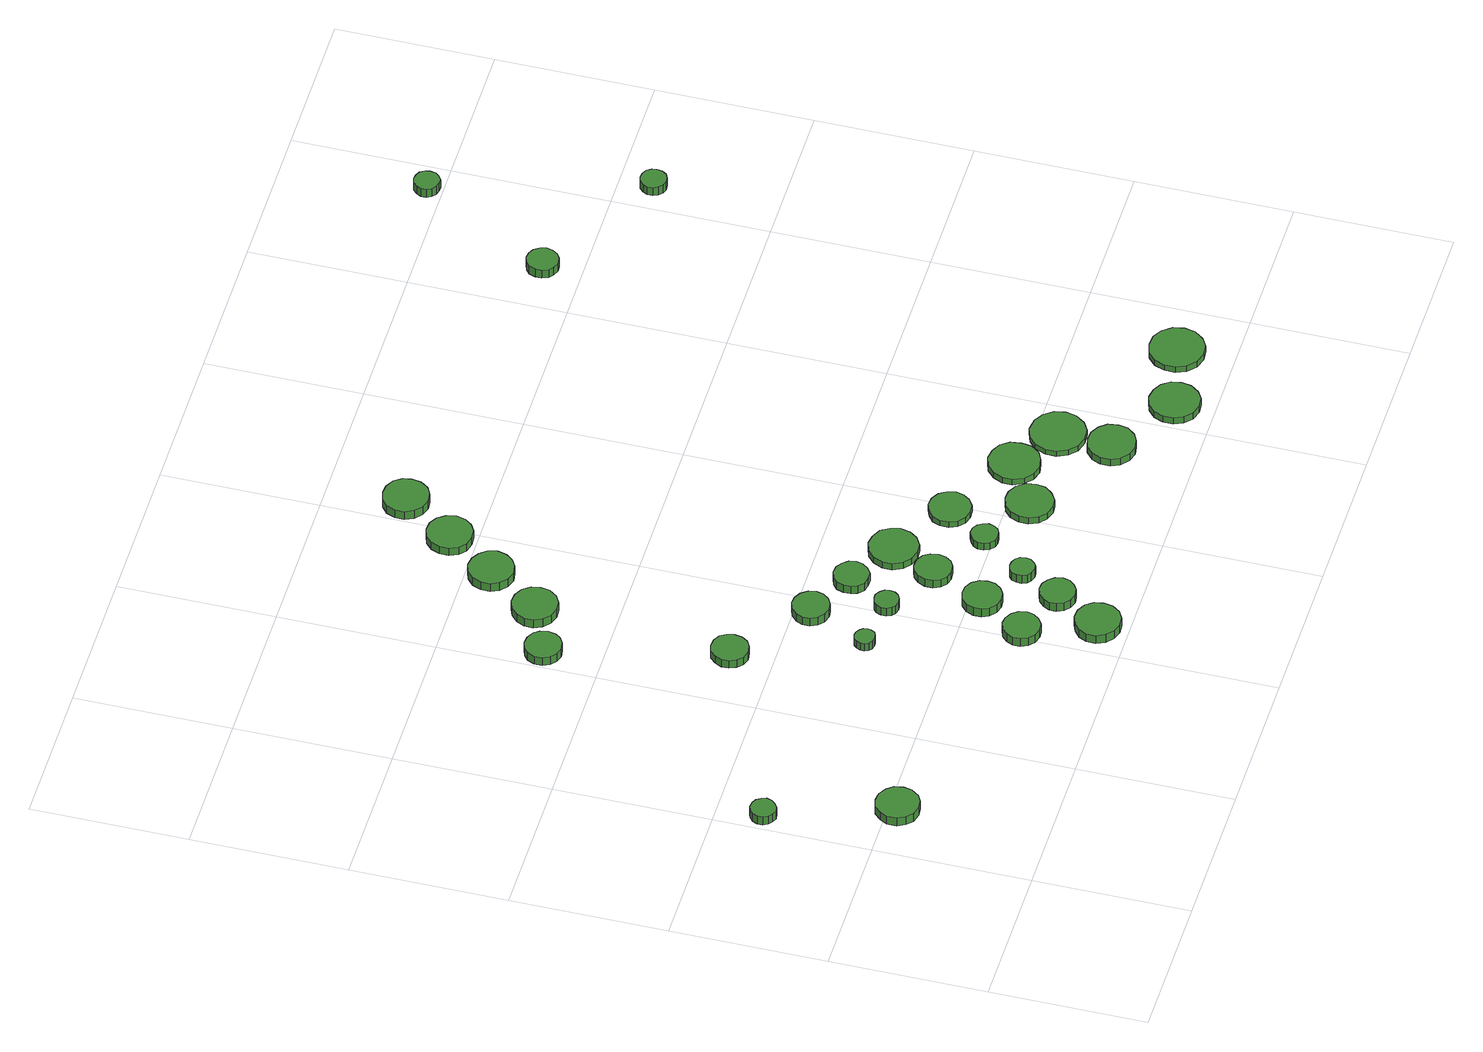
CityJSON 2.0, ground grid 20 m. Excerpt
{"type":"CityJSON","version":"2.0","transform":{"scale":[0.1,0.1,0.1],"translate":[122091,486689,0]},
"CityObjects":{
"tree1":{"type":"SolitaryVegetationObject","attributes":{"function":"something"},"geometry":[{"type":"MultiSurface","lod":"1","boundaries":[[[0,1,2,3,4,5,6,7,8,9,10,11,12,13,14]],[[15,16,17,18,19,20,21,22,23,24,25,26,27,28,29]],[[0,29,28,1]],[[1,28,27,2]],[[2,27,26,3]],[[3,26,25,4]],[[4,25,24,5]],[[5,24,23,6]],[[6,23,22,7]],[[7,22,21,8]],[[8,21,20,9]],[[9,20,19,10]],[[10,19,18,11]],[[11,18,17,12]],[[12,17,16,13]],[[13,16,15,14]],[[14,15,29,0]]]}]},
"tree2":{"type":"SolitaryVegetationObject","attributes":{"function":"something"},"geometry":[{"type":"MultiSurface","lod":"1","boundaries":[[[30,31,32,33,34,35,36,37,38,39,40,41,42,43,44]],[[45,46,47,48,49,50,51,52,53,54,55,56,57,58,59]],[[30,59,58,31]],[[31,58,57,32]],[[32,57,56,33]],[[33,56,55,34]],[[34,55,54,35]],[[35,54,53,36]],[[36,53,52,37]],[[37,52,51,38]],[[38,51,50,39]],[[39,50,49,40]],[[40,49,48,41]],[[41,48,47,42]],[[42,47,46,43]],[[43,46,45,44]],[[44,45,59,30]]]}]},
"tree3":{"type":"SolitaryVegetationObject","attributes":{"function":"something"},"geometry":[{"type":"MultiSurface","lod":"1","boundaries":[[[60,61,62,63,64,65,66,67,68,69,70,71,72,73,74]],[[75,76,77,78,79,80,81,82,83,84,85,86,87,88,89]],[[60,89,88,61]],[[61,88,87,62]],[[62,87,86,63]],[[63,86,85,64]],[[64,85,84,65]],[[65,84,83,66]],[[66,83,82,67]],[[67,82,81,68]],[[68,81,80,69]],[[69,80,79,70]],[[70,79,78,71]],[[71,78,77,72]],[[72,77,76,73]],[[73,76,75,74]],[[74,75,89,60]]]}]},
"tree4":{"type":"SolitaryVegetationObject","attributes":{"function":"something"},"geometry":[{"type":"MultiSurface","lod":"1","boundaries":[[[90,91,92,93,94,95,96,97,98,99,100,101,102,103,104]],[[105,106,107,108,109,110,111,112,113,114,115,116,117,118,119]],[[90,119,118,91]],[[91,118,117,92]],[[92,117,116,93]],[[93,116,115,94]],[[94,115,114,95]],[[95,114,113,96]],[[96,113,112,97]],[[97,112,111,98]],[[98,111,110,99]],[[99,110,109,100]],[[100,109,108,101]],[[101,108,107,102]],[[102,107,106,103]],[[103,106,105,104]],[[104,105,119,90]]]}]},
"tree5":{"type":"SolitaryVegetationObject","attributes":{"function":"something"},"geometry":[{"type":"MultiSurface","lod":"1","boundaries":[[[120,121,122,123,124,125,126,127,128,129,130,131,132,133,134]],[[135,136,137,138,139,140,141,142,143,144,145,146,147,148,149]],[[120,149,148,121]],[[121,148,147,122]],[[122,147,146,123]],[[123,146,145,124]],[[124,145,144,125]],[[125,144,143,126]],[[126,143,142,127]],[[127,142,141,128]],[[128,141,140,129]],[[129,140,139,130]],[[130,139,138,131]],[[131,138,137,132]],[[132,137,136,133]],[[133,136,135,134]],[[134,135,149,120]]]}]},
"tree6":{"type":"SolitaryVegetationObject","attributes":{"function":"something"},"geometry":[{"type":"MultiSurface","lod":"1","boundaries":[[[150,151,152,153,154,155,156,157,158,159,160,161,162,163,164]],[[165,166,167,168,169,170,171,172,173,174,175,176,177,178,179]],[[150,179,178,151]],[[151,178,177,152]],[[152,177,176,153]],[[153,176,175,154]],[[154,175,174,155]],[[155,174,173,156]],[[156,173,172,157]],[[157,172,171,158]],[[158,171,170,159]],[[159,170,169,160]],[[160,169,168,161]],[[161,168,167,162]],[[162,167,166,163]],[[163,166,165,164]],[[164,165,179,150]]]}]},
"tree7":{"type":"SolitaryVegetationObject","attributes":{"function":"something"},"geometry":[{"type":"MultiSurface","lod":"1","boundaries":[[[180,181,182,183,184,185,186,187,188,189,190,191,192,193,194]],[[195,196,197,198,199,200,201,202,203,204,205,206,207,208,209]],[[180,209,208,181]],[[181,208,207,182]],[[182,207,206,183]],[[183,206,205,184]],[[184,205,204,185]],[[185,204,203,186]],[[186,203,202,187]],[[187,202,201,188]],[[188,201,200,189]],[[189,200,199,190]],[[190,199,198,191]],[[191,198,197,192]],[[192,197,196,193]],[[193,196,195,194]],[[194,195,209,180]]]}]},
"tree8":{"type":"SolitaryVegetationObject","attributes":{"function":"something"},"geometry":[{"type":"MultiSurface","lod":"1","boundaries":[[[210,211,212,213,214,215,216,217,218,219,220,221,222,223,224]],[[225,226,227,228,229,230,231,232,233,234,235,236,237,238,239]],[[210,239,238,211]],[[211,238,237,212]],[[212,237,236,213]],[[213,236,235,214]],[[214,235,234,215]],[[215,234,233,216]],[[216,233,232,217]],[[217,232,231,218]],[[218,231,230,219]],[[219,230,229,220]],[[220,229,228,221]],[[221,228,227,222]],[[222,227,226,223]],[[223,226,225,224]],[[224,225,239,210]]]}]},
"tree9":{"type":"SolitaryVegetationObject","attributes":{"function":"something"},"geometry":[{"type":"MultiSurface","lod":"1","boundaries":[[[240,241,242,243,244,245,246,247,248,249,250,251,252,253,254]],[[255,256,257,258,259,260,261,262,263,264,265,266,267,268,269]],[[240,269,268,241]],[[241,268,267,242]],[[242,267,266,243]],[[243,266,265,244]],[[244,265,264,245]],[[245,264,263,246]],[[246,263,262,247]],[[247,262,261,248]],[[248,261,260,249]],[[249,260,259,250]],[[250,259,258,251]],[[251,258,257,252]],[[252,257,256,253]],[[253,256,255,254]],[[254,255,269,240]]]}]},
"tree10":{"type":"SolitaryVegetationObject","attributes":{"function":"something"},"geometry":[{"type":"MultiSurface","lod":"1","boundaries":[[[270,271,272,273,274,275,276,277,278,279,280,281,282,283,284]],[[285,286,287,288,289,290,291,292,293,294,295,296,297,298,299]],[[270,299,298,271]],[[271,298,297,272]],[[272,297,296,273]],[[273,296,295,274]],[[274,295,294,275]],[[275,294,293,276]],[[276,293,292,277]],[[277,292,291,278]],[[278,291,290,279]],[[279,290,289,280]],[[280,289,288,281]],[[281,288,287,282]],[[282,287,286,283]],[[283,286,285,284]],[[284,285,299,270]]]}]},
"tree11":{"type":"SolitaryVegetationObject","attributes":{"function":"something"},"geometry":[{"type":"MultiSurface","lod":"1","boundaries":[[[300,301,302,303,304,305,306,307,308,309,310,311,312,313,314]],[[315,316,317,318,319,320,321,322,323,324,325,326,327,328,329]],[[300,329,328,301]],[[301,328,327,302]],[[302,327,326,303]],[[303,326,325,304]],[[304,325,324,305]],[[305,324,323,306]],[[306,323,322,307]],[[307,322,321,308]],[[308,321,320,309]],[[309,320,319,310]],[[310,319,318,311]],[[311,318,317,312]],[[312,317,316,313]],[[313,316,315,314]],[[314,315,329,300]]]}]},
"tree12":{"type":"SolitaryVegetationObject","attributes":{"function":"something"},"geometry":[{"type":"MultiSurface","lod":"1","boundaries":[[[330,331,332,333,334,335,336,337,338,339,340,341,342,343,344]],[[345,346,347,348,349,350,351,352,353,354,355,356,357,358,359]],[[330,359,358,331]],[[331,358,357,332]],[[332,357,356,333]],[[333,356,355,334]],[[334,355,354,335]],[[335,354,353,336]],[[336,353,352,337]],[[337,352,351,338]],[[338,351,350,339]],[[339,350,349,340]],[[340,349,348,341]],[[341,348,347,342]],[[342,347,346,343]],[[343,346,345,344]],[[344,345,359,330]]]}]},
"tree13":{"type":"SolitaryVegetationObject","attributes":{"function":"something"},"geometry":[{"type":"MultiSurface","lod":"1","boundaries":[[[360,361,362,363,364,365,366,367,368,369,370,371,372,373,374]],[[375,376,377,378,379,380,381,382,383,384,385,386,387,388,389]],[[360,389,388,361]],[[361,388,387,362]],[[362,387,386,363]],[[363,386,385,364]],[[364,385,384,365]],[[365,384,383,366]],[[366,383,382,367]],[[367,382,381,368]],[[368,381,380,369]],[[369,380,379,370]],[[370,379,378,371]],[[371,378,377,372]],[[372,377,376,373]],[[373,376,375,374]],[[374,375,389,360]]]}]},
"tree14":{"type":"SolitaryVegetationObject","attributes":{"function":"something"},"geometry":[{"type":"MultiSurface","lod":"1","boundaries":[[[390,391,392,393,394,395,396,397,398,399,400,401,402,403,404]],[[405,406,407,408,409,410,411,412,413,414,415,416,417,418,419]],[[390,419,418,391]],[[391,418,417,392]],[[392,417,416,393]],[[393,416,415,394]],[[394,415,414,395]],[[395,414,413,396]],[[396,413,412,397]],[[397,412,411,398]],[[398,411,410,399]],[[399,410,409,400]],[[400,409,408,401]],[[401,408,407,402]],[[402,407,406,403]],[[403,406,405,404]],[[404,405,419,390]]]}]},
"tree15":{"type":"SolitaryVegetationObject","attributes":{"function":"something"},"geometry":[{"type":"MultiSurface","lod":"1","boundaries":[[[420,421,422,423,424,425,426,427,428,429,430,431,432,433,434]],[[435,436,437,438,439,440,441,442,443,444,445,446,447,448,449]],[[420,449,448,421]],[[421,448,447,422]],[[422,447,446,423]],[[423,446,445,424]],[[424,445,444,425]],[[425,444,443,426]],[[426,443,442,427]],[[427,442,441,428]],[[428,441,440,429]],[[429,440,439,430]],[[430,439,438,431]],[[431,438,437,432]],[[432,437,436,433]],[[433,436,435,434]],[[434,435,449,420]]]}]},
"tree16":{"type":"SolitaryVegetationObject","attributes":{"function":"something"},"geometry":[{"type":"MultiSurface","lod":"1","boundaries":[[[450,451,452,453,454,455,456,457,458,459,460,461,462,463,464]],[[465,466,467,468,469,470,471,472,473,474,475,476,477,478,479]],[[450,479,478,451]],[[451,478,477,452]],[[452,477,476,453]],[[453,476,475,454]],[[454,475,474,455]],[[455,474,473,456]],[[456,473,472,457]],[[457,472,471,458]],[[458,471,470,459]],[[459,470,469,460]],[[460,469,468,461]],[[461,468,467,462]],[[462,467,466,463]],[[463,466,465,464]],[[464,465,479,450]]]}]},
"tree17":{"type":"SolitaryVegetationObject","attributes":{"function":"something"},"geometry":[{"type":"MultiSurface","lod":"1","boundaries":[[[480,481,482,483,484,485,486,487,488,489,490,491,492,493,494]],[[495,496,497,498,499,500,501,502,503,504,505,506,507,508,509]],[[480,509,508,481]],[[481,508,507,482]],[[482,507,506,483]],[[483,506,505,484]],[[484,505,504,485]],[[485,504,503,486]],[[486,503,502,487]],[[487,502,501,488]],[[488,501,500,489]],[[489,500,499,490]],[[490,499,498,491]],[[491,498,497,492]],[[492,497,496,493]],[[493,496,495,494]],[[494,495,509,480]]]}]},
"tree18":{"type":"SolitaryVegetationObject","attributes":{"function":"something"},"geometry":[{"type":"MultiSurface","lod":"1","boundaries":[[[510,511,512,513,514,515,516,517,518,519,520,521,522,523,524]],[[525,526,527,528,529,530,531,532,533,534,535,536,537,538,539]],[[510,539,538,511]],[[511,538,537,512]],[[512,537,536,513]],[[513,536,535,514]],[[514,535,534,515]],[[515,534,533,516]],[[516,533,532,517]],[[517,532,531,518]],[[518,531,530,519]],[[519,530,529,520]],[[520,529,528,521]],[[521,528,527,522]],[[522,527,526,523]],[[523,526,525,524]],[[524,525,539,510]]]}]},
"tree19":{"type":"SolitaryVegetationObject","attributes":{"function":"something"},"geometry":[{"type":"MultiSurface","lod":"1","boundaries":[[[540,541,542,543,544,545,546,547,548,549,550,551,552,553,554]],[[555,556,557,558,559,560,561,562,563,564,565,566,567,568,569]],[[540,569,568,541]],[[541,568,567,542]],[[542,567,566,543]],[[543,566,565,544]],[[544,565,564,545]],[[545,564,563,546]],[[546,563,562,547]],[[547,562,561,548]],[[548,561,560,549]],[[549,560,559,550]],[[550,559,558,551]],[[551,558,557,552]],[[552,557,556,553]],[[553,556,555,554]],[[554,555,569,540]]]}]},
"tree20":{"type":"SolitaryVegetationObject","attributes":{"function":"something"},"geometry":[{"type":"MultiSurface","lod":"1","boundaries":[[[570,571,572,573,574,575,576,577,578,579,580,581,582,583,584]],[[585,586,587,588,589,590,591,592,593,594,595,596,597,598,599]],[[570,599,598,571]],[[571,598,597,572]],[[572,597,596,573]],[[573,596,595,574]],[[574,595,594,575]],[[575,594,593,576]],[[576,593,592,577]],[[577,592,591,578]],[[578,591,590,579]],[[579,590,589,580]],[[580,589,588,581]],[[581,588,587,582]],[[582,587,586,583]],[[583,586,585,584]],[[584,585,599,570]]]}]},
"tree21":{"type":"SolitaryVegetationObject","attributes":{"function":"something"},"geometry":[{"type":"MultiSurface","lod":"1","boundaries":[[[600,601,602,603,604,605,606,607,608,609,610,611,612,613,614]],[[615,616,617,618,619,620,621,622,623,624,625,626,627,628,629]],[[600,629,628,601]],[[601,628,627,602]],[[602,627,626,603]],[[603,626,625,604]],[[604,625,624,605]],[[605,624,623,606]],[[606,623,622,607]],[[607,622,621,608]],[[608,621,620,609]],[[609,620,619,610]],[[610,619,618,611]],[[611,618,617,612]],[[612,617,616,613]],[[613,616,615,614]],[[614,615,629,600]]]}]},
"tree22":{"type":"SolitaryVegetationObject","attributes":{"function":"something"},"geometry":[{"type":"MultiSurface","lod":"1","boundaries":[[[630,631,632,633,634,635,636,637,638,639,640,641,642,643,644]],[[645,646,647,648,649,650,651,652,653,654,655,656,657,658,659]],[[630,659,658,631]],[[631,658,657,632]],[[632,657,656,633]],[[633,656,655,634]],[[634,655,654,635]],[[635,654,653,636]],[[636,653,652,637]],[[637,652,651,638]],[[638,651,650,639]],[[639,650,649,640]],[[640,649,648,641]],[[641,648,647,642]],[[642,647,646,643]],[[643,646,645,644]],[[644,645,659,630]]]}]},
"tree23":{"type":"SolitaryVegetationObject","attributes":{"function":"something"},"geometry":[{"type":"MultiSurface","lod":"1","boundaries":[[[660,661,662,663,664,665,666,667,668,669,670,671,672,673,674]],[[675,676,677,678,679,680,681,682,683,684,685,686,687,688,689]],[[660,689,688,661]],[[661,688,687,662]],[[662,687,686,663]],[[663,686,685,664]],[[664,685,684,665]],[[665,684,683,666]],[[666,683,682,667]],[[667,682,681,668]],[[668,681,680,669]],[[669,680,679,670]],[[670,679,678,671]],[[671,678,677,672]],[[672,677,676,673]],[[673,676,675,674]],[[674,675,689,660]]]}]},
"tree24":{"type":"SolitaryVegetationObject","attributes":{"function":"something"},"geometry":[{"type":"MultiSurface","lod":"1","boundaries":[[[690,691,692,693,694,695,696,697,698,699,700,701,702,703,704]],[[705,706,707,708,709,710,711,712,713,714,715,716,717,718,719]],[[690,719,718,691]],[[691,718,717,692]],[[692,717,716,693]],[[693,716,715,694]],[[694,715,714,695]],[[695,714,713,696]],[[696,713,712,697]],[[697,712,711,698]],[[698,711,710,699]],[[699,710,709,700]],[[700,709,708,701]],[[701,708,707,702]],[[702,707,706,703]],[[703,706,705,704]],[[704,705,719,690]]]}]},
"tree25":{"type":"SolitaryVegetationObject","attributes":{"function":"something"},"geometry":[{"type":"MultiSurface","lod":"1","boundaries":[[[720,721,722,723,724,725,726,727,728,729,730,731,732,733,734]],[[735,736,737,738,739,740,741,742,743,744,745,746,747,748,749]],[[720,749,748,721]],[[721,748,747,722]],[[722,747,746,723]],[[723,746,745,724]],[[724,745,744,725]],[[725,744,743,726]],[[726,743,742,727]],[[727,742,741,728]],[[728,741,740,729]],[[729,740,739,730]],[[730,739,738,731]],[[731,738,737,732]],[[732,737,736,733]],[[733,736,735,734]],[[734,735,749,720]]]}]},
"tree26":{"type":"SolitaryVegetationObject","attributes":{"function":"something"},"geometry":[{"type":"MultiSurface","lod":"1","boundaries":[[[750,751,752,753,754,755,756,757,758,759,760,761,762,763,764]],[[765,766,767,768,769,770,771,772,773,774,775,776,777,778,779]],[[750,779,778,751]],[[751,778,777,752]],[[752,777,776,753]],[[753,776,775,754]],[[754,775,774,755]],[[755,774,773,756]],[[756,773,772,757]],[[757,772,771,758]],[[758,771,770,759]],[[759,770,769,760]],[[760,769,768,761]],[[761,768,767,762]],[[762,767,766,763]],[[763,766,765,764]],[[764,765,779,750]]]}]},
"tree27":{"type":"SolitaryVegetationObject","attributes":{"function":"something"},"geometry":[{"type":"MultiSurface","lod":"1","boundaries":[[[780,781,782,783,784,785,786,787,788,789,790,791,792,793,794]],[[795,796,797,798,799,800,801,802,803,804,805,806,807,808,809]],[[780,809,808,781]],[[781,808,807,782]],[[782,807,806,783]],[[783,806,805,784]],[[784,805,804,785]],[[785,804,803,786]],[[786,803,802,787]],[[787,802,801,788]],[[788,801,800,789]],[[789,800,799,790]],[[790,799,798,791]],[[791,798,797,792]],[[792,797,796,793]],[[793,796,795,794]],[[794,795,809,780]]]}]},
"tree28":{"type":"SolitaryVegetationObject","attributes":{"function":"something"},"geometry":[{"type":"MultiSurface","lod":"1","boundaries":[[[810,811,812,813,814,815,816,817,818,819,820,821,822,823,824]],[[825,826,827,828,829,830,831,832,833,834,835,836,837,838,839]],[[810,839,838,811]],[[811,838,837,812]],[[812,837,836,813]],[[813,836,835,814]],[[814,835,834,815]],[[815,834,833,816]],[[816,833,832,817]],[[817,832,831,818]],[[818,831,830,819]],[[819,830,829,820]],[[820,829,828,821]],[[821,828,827,822]],[[822,827,826,823]],[[823,826,825,824]],[[824,825,839,810]]]}]},
"tree29":{"type":"SolitaryVegetationObject","attributes":{"function":"something"},"geometry":[{"type":"MultiSurface","lod":"1","boundaries":[[[840,841,842,843,844,845,846,847,848,849,850,851,852,853,854]],[[855,856,857,858,859,860,861,862,863,864,865,866,867,868,869]],[[840,869,868,841]],[[841,868,867,842]],[[842,867,866,843]],[[843,866,865,844]],[[844,865,864,845]],[[845,864,863,846]],[[846,863,862,847]],[[847,862,861,848]],[[848,861,860,849]],[[849,860,859,850]],[[850,859,858,851]],[[851,858,857,852]],[[852,857,856,853]],[[853,856,855,854]],[[854,855,869,840]]]}]},
"tree30":{"type":"SolitaryVegetationObject","attributes":{"function":"something"},"geometry":[{"type":"MultiSurface","lod":"1","boundaries":[[[870,871,872,873,874,875,876,877,878,879,880,881,882,883,884]],[[885,886,887,888,889,890,891,892,893,894,895,896,897,898,899]],[[870,899,898,871]],[[871,898,897,872]],[[872,897,896,873]],[[873,896,895,874]],[[874,895,894,875]],[[875,894,893,876]],[[876,893,892,877]],[[877,892,891,878]],[[878,891,890,879]],[[879,890,889,880]],[[880,889,888,881]],[[881,888,887,882]],[[882,887,886,883]],[[883,886,885,884]],[[884,885,899,870]]]}]}
},
"vertices":[
[37,342,17],[35,348,17],[31,354,17],[25,357,17],[18,358,17],[12,356,17],[7,351,17],[4,345,17],[4,338,17],[7,332,17],[12,328,17],[18,325,17],[25,326,17],[31,330,17],[35,335,17],[35,335,4],[31,330,4],[25,326,4],[18,325,4],[12,328,4],[7,332,4],[4,338,4],[4,345,4],[7,351,4],[12,356,4],[18,358,4],[25,357,4],[31,354,4],[35,348,4],[37,342,4],
[100,188,16],[98,199,16],[91,208,16],[81,214,16],[70,215,16],[59,212,16],[51,204,16],[46,194,16],[46,182,16],[51,172,16],[59,164,16],[70,161,16],[81,162,16],[91,167,16],[98,177,16],[98,177,3],[91,167,3],[81,162,3],[70,161,3],[59,164,3],[51,172,3],[46,182,3],[46,194,3],[51,204,3],[59,212,3],[70,215,3],[81,214,3],[91,208,3],[98,199,3],[100,188,3],
[300,454,17],[298,463,17],[293,471,17],[284,476,17],[274,477,17],[265,474,17],[258,467,17],[254,458,17],[254,449,17],[258,440,17],[265,433,17],[274,430,17],[284,431,17],[293,436,17],[298,444,17],[298,444,5],[293,436,5],[284,431,5],[274,430,5],[265,433,5],[258,440,5],[254,449,5],[254,458,5],[258,467,5],[265,474,5],[274,477,5],[284,476,5],[293,471,5],[298,463,5],[300,454,5],
[245,672,18],[243,682,18],[238,689,18],[229,694,18],[219,695,18],[210,692,18],[203,686,18],[199,677,18],[199,667,18],[203,658,18],[210,652,18],[219,649,18],[229,650,18],[238,655,18],[243,662,18],[243,662,5],[238,655,5],[229,650,5],[219,649,5],[210,652,5],[203,658,5],[199,667,5],[199,677,5],[203,686,5],[210,692,5],[219,695,5],[229,694,5],[238,689,5],[243,682,5],[245,672,5],
[353,302,16],[352,307,16],[349,311,16],[344,314,16],[339,315,16],[333,313,16],[329,309,16],[327,304,16],[327,299,16],[329,294,16],[333,291,16],[339,289,16],[344,290,16],[349,292,16],[352,297,16],[352,297,4],[349,292,4],[344,290,4],[339,289,4],[333,291,4],[329,294,4],[327,299,4],[327,304,4],[329,309,4],[333,313,4],[339,315,4],[344,314,4],[349,311,4],[352,307,4],[353,302,4],
[432,124,16],[430,134,16],[424,142,16],[415,147,16],[406,148,16],[396,145,16],[389,138,16],[385,129,16],[385,120,16],[389,111,16],[396,104,16],[406,101,16],[415,102,16],[424,107,16],[430,115,16],[430,115,3],[424,107,3],[415,102,3],[406,101,3],[396,104,3],[389,111,3],[385,120,3],[385,129,3],[389,138,3],[396,145,3],[406,148,3],[415,147,3],[424,142,3],[430,134,3],[432,124,3],
[471,39,16],[469,50,16],[462,60,16],[451,66,16],[439,67,16],[428,63,16],[419,55,16],[414,45,16],[414,33,16],[419,22,16],[428,14,16],[439,10,16],[451,11,16],[462,17,16],[469,27,16],[469,27,3],[462,17,3],[451,11,3],[439,10,3],[428,14,3],[419,22,3],[414,33,3],[414,45,3],[419,55,3],[428,63,3],[439,67,3],[451,66,3],[462,60,3],[469,50,3],[471,39,3],
[401,379,14],[399,389,14],[393,397,14],[384,402,14],[375,403,14],[366,400,14],[358,393,14],[354,384,14],[354,375,14],[358,366,14],[366,359,14],[375,356,14],[384,357,14],[393,362,14],[399,370,14],[399,370,1],[393,362,1],[384,357,1],[375,356,1],[366,359,1],[358,366,1],[354,375,1],[354,384,1],[358,393,1],[366,400,1],[375,403,1],[384,402,1],[393,397,1],[399,389,1],[401,379,1],
[425,294,15],[424,300,15],[420,305,15],[414,309,15],[408,309,15],[401,307,15],[397,303,15],[394,297,15],[394,290,15],[397,284,15],[401,280,15],[408,278,15],[414,279,15],[420,282,15],[424,287,15],[424,287,2],[420,282,2],[414,279,2],[408,278,2],[401,280,2],[397,284,2],[394,290,2],[394,297,2],[397,303,2],[401,307,2],[408,309,2],[414,309,2],[420,305,2],[424,300,2],[425,294,2],
[316,701,18],[314,712,18],[307,722,18],[296,728,18],[284,729,18],[273,725,18],[264,717,18],[259,706,18],[259,695,18],[264,684,18],[273,676,18],[284,672,18],[296,673,18],[307,679,18],[314,689,18],[314,689,5],[307,679,5],[296,673,5],[284,672,5],[273,676,5],[264,684,5],[259,695,5],[259,706,5],[264,717,5],[273,725,5],[284,729,5],[296,728,5],[307,722,5],[314,712,5],[316,701,5],
[472,184,15],[470,194,15],[464,203,15],[455,208,15],[445,209,15],[435,206,15],[427,199,15],[423,189,15],[423,179,15],[427,170,15],[435,163,15],[445,160,15],[455,161,15],[464,166,15],[470,174,15],[470,174,2],[464,166,2],[455,161,2],[445,160,2],[435,163,2],[427,170,2],[423,179,2],[423,189,2],[427,199,2],[435,206,2],[445,209,2],[455,208,2],[464,203,2],[470,194,2],[472,184,2],
[501,98,15],[499,107,15],[493,115,15],[485,120,15],[476,121,15],[467,118,15],[460,111,15],[456,103,15],[456,94,15],[460,85,15],[467,79,15],[476,76,15],[485,77,15],[493,82,15],[499,89,15],[499,89,2],[493,82,2],[485,77,2],[476,76,2],[467,79,2],[460,85,2],[456,94,2],[456,103,2],[460,111,2],[467,118,2],[476,121,2],[485,120,2],[493,115,2],[499,107,2],[501,98,2],
[465,347,13],[463,356,13],[457,363,13],[449,368,13],[440,369,13],[431,366,13],[424,360,13],[421,351,13],[421,342,13],[424,334,13],[431,327,13],[440,325,13],[449,325,13],[457,330,13],[463,338,13],[463,338,1],[457,330,1],[449,325,1],[440,325,1],[431,327,1],[424,334,1],[421,342,1],[421,351,1],[424,360,1],[431,366,1],[440,369,1],[449,368,1],[457,363,1],[463,356,1],[465,347,1],
[523,150,15],[522,157,15],[518,162,15],[512,165,15],[506,166,15],[499,164,15],[494,160,15],[492,154,15],[492,147,15],[494,141,15],[499,137,15],[506,135,15],[512,135,15],[518,139,15],[522,144,15],[522,144,2],[518,139,2],[512,135,2],[506,135,2],[499,137,2],[494,141,2],[492,147,2],[492,154,2],[494,160,2],[499,164,2],[506,166,2],[512,165,2],[518,162,2],[522,157,2],[523,150,2],
[503,254,13],[501,264,13],[496,272,13],[487,277,13],[477,278,13],[468,275,13],[461,268,13],[457,259,13],[457,249,13],[461,240,13],[468,234,13],[477,231,13],[487,232,13],[496,237,13],[501,245,13],[501,245,1],[496,237,1],[487,232,1],[477,231,1],[468,234,1],[461,240,1],[457,249,1],[457,259,1],[461,268,1],[468,275,1],[477,278,1],[487,277,1],[496,272,1],[501,264,1],[503,254,1],
[361,767,20],[358,779,20],[351,788,20],[341,794,20],[329,796,20],[318,792,20],[309,784,20],[304,773,20],[304,761,20],[309,750,20],[318,742,20],[329,738,20],[341,740,20],[351,746,20],[358,755,20],[358,755,7],[351,746,7],[341,740,7],[329,738,7],[318,742,7],[309,750,7],[304,761,7],[304,773,7],[309,784,7],[318,792,7],[329,796,7],[341,794,7],[351,788,7],[358,779,7],[361,767,7],
[536,311,11],[533,323,11],[526,334,11],[514,340,11],[502,342,11],[489,338,11],[480,329,11],[474,317,11],[474,304,11],[480,292,11],[489,284,11],[502,280,11],[514,281,11],[526,288,11],[533,298,11],[533,298,1],[526,288,1],[514,281,1],[502,280,1],[489,284,1],[480,292,1],[474,304,1],[474,317,1],[480,329,1],[489,338,1],[502,342,1],[514,340,1],[526,334,1],[533,323,1],[536,311,1],
[571,210,12],[569,217,12],[565,223,12],[559,227,12],[551,228,12],[545,225,12],[539,220,12],[536,214,12],[536,207,12],[539,200,12],[545,195,12],[551,193,12],[559,194,12],[565,197,12],[569,203,12],[569,203,1],[565,197,1],[559,194,1],[551,193,1],[545,195,1],[539,200,1],[536,207,1],[536,214,1],[539,220,1],[545,225,1],[551,228,1],[559,227,1],[565,223,1],[569,217,1],[571,210,1],
[406,831,21],[403,843,21],[396,853,21],[386,859,21],[374,860,21],[362,856,21],[354,848,21],[349,837,21],[349,825,21],[354,814,21],[362,806,21],[374,803,21],[386,804,21],[396,810,21],[403,819,21],[403,819,9],[396,810,9],[386,804,9],[374,803,9],[362,806,9],[354,814,9],[349,825,9],[349,837,9],[354,848,9],[362,856,9],[374,860,9],[386,859,9],[396,853,9],[403,843,9],[406,831,9],
[616,263,10],[613,274,10],[607,283,10],[597,289,10],[586,290,10],[576,286,10],[567,279,10],[563,269,10],[563,258,10],[567,248,10],[576,240,10],[586,237,10],[597,238,10],[607,244,10],[613,253,10],[613,253,1],[607,244,1],[597,238,1],[586,237,1],[576,240,1],[567,248,1],[563,258,1],[563,269,1],[567,279,1],[576,286,1],[586,290,1],[597,289,1],[607,283,1],[613,274,1],[616,263,1],
[653,173,11],[651,185,11],[643,196,11],[632,202,11],[620,203,11],[608,199,11],[599,191,11],[594,179,11],[594,167,11],[599,155,11],[608,147,11],[620,143,11],[632,144,11],[643,151,11],[651,161,11],[651,161,1],[643,151,1],[632,144,1],[620,143,1],[608,147,1],[599,155,1],[594,167,1],[594,179,1],[599,191,1],[608,199,1],[620,203,1],[632,202,1],[643,196,1],[651,185,1],[653,173,1],
[451,899,23],[449,910,23],[442,920,23],[431,926,23],[419,927,23],[408,924,23],[399,916,23],[394,905,23],[394,893,23],[399,882,23],[408,874,23],[419,870,23],[431,871,23],[442,877,23],[449,887,23],[449,887,10],[442,877,10],[431,871,10],[419,870,10],[408,874,10],[399,882,10],[394,893,10],[394,905,10],[399,916,10],[408,924,10],[419,927,10],[431,926,10],[442,920,10],[449,910,10],[451,899,10],
[718,209,10],[716,223,10],[708,234,10],[696,240,10],[683,242,10],[670,238,10],[660,228,10],[654,216,10],[654,203,10],[660,190,10],[670,181,10],[683,177,10],[696,179,10],[708,185,10],[716,196,10],[716,196,1],[708,185,1],[696,179,1],[683,177,1],[670,181,1],[660,190,1],[654,203,1],[654,216,1],[660,228,1],[670,238,1],[683,242,1],[696,240,1],[708,234,1],[716,223,1],[718,209,1],
[778,104,11],[776,117,11],[768,127,11],[757,133,11],[745,134,11],[733,131,11],[723,122,11],[718,111,11],[718,98,11],[723,87,11],[733,78,11],[745,74,11],[757,76,11],[768,82,11],[776,92,11],[776,92,0],[768,82,0],[757,76,0],[745,74,0],[733,78,0],[723,87,0],[718,98,0],[718,111,0],[723,122,0],[733,131,0],[745,134,0],[757,133,0],[768,127,0],[776,117,0],[778,104,0],
[785,172,9],[782,186,9],[773,198,9],[761,205,9],[746,207,9],[732,202,9],[722,193,9],[716,179,9],[716,165,9],[722,152,9],[732,142,9],[746,138,9],[761,139,9],[773,146,9],[782,158,9],[782,158,1],[773,146,1],[761,139,1],[746,138,1],[732,142,1],[722,152,1],[716,165,1],[716,179,1],[722,193,1],[732,202,1],[746,207,1],[761,205,1],[773,198,1],[782,186,1],[785,172,1],
[870,50,10],[868,63,10],[860,74,10],[849,80,10],[836,82,10],[823,78,10],[813,69,10],[808,57,10],[808,44,10],[813,32,10],[823,23,10],[836,19,10],[849,20,10],[860,27,10],[868,38,10],[868,38,0],[860,27,0],[849,20,0],[836,19,0],[823,23,0],[813,32,0],[808,44,0],[808,57,0],[813,69,0],[823,78,0],[836,82,0],[849,80,0],[860,74,0],[868,63,0],[870,50,0],
[963,72,9],[960,86,9],[951,98,9],[939,105,9],[925,106,9],[911,102,9],[900,92,9],[895,79,9],[895,65,9],[900,52,9],[911,42,9],[925,38,9],[939,39,9],[951,46,9],[960,58,9],[960,58,0],[951,46,0],[939,39,0],[925,38,0],[911,42,0],[900,52,0],[895,65,0],[895,79,0],[900,92,0],[911,102,0],[925,106,0],[939,105,0],[951,98,0],[960,86,0],[963,72,0],
[879,847,24],[877,855,24],[872,862,24],[865,866,24],[857,867,24],[849,864,24],[843,859,24],[840,851,24],[840,843,24],[843,835,24],[849,830,24],[857,827,24],[865,828,24],[872,832,24],[877,839,24],[877,839,11],[872,832,11],[865,828,11],[857,827,11],[849,830,11],[843,835,11],[840,843,11],[840,851,11],[843,859,11],[849,864,11],[857,867,11],[865,866,11],[872,862,11],[877,855,11],[879,847,11],
[1045,755,24],[1044,761,24],[1040,767,24],[1034,770,24],[1027,771,24],[1021,769,24],[1016,764,24],[1013,758,24],[1013,751,24],[1016,745,24],[1021,740,24],[1027,738,24],[1034,739,24],[1040,742,24],[1044,748,24],[1044,748,11],[1040,742,11],[1034,739,11],[1027,738,11],[1021,740,11],[1016,745,11],[1013,751,11],[1013,758,11],[1016,764,11],[1021,769,11],[1027,771,11],[1034,770,11],[1040,767,11],[1044,761,11],[1045,755,11],
[970,1018,24],[969,1024,24],[965,1030,24],[959,1033,24],[953,1034,24],[946,1032,24],[941,1027,24],[938,1021,24],[938,1014,24],[941,1008,24],[946,1004,24],[953,1002,24],[959,1002,24],[965,1006,24],[969,1011,24],[969,1011,11],[965,1006,11],[959,1002,11],[953,1002,11],[946,1004,11],[941,1008,11],[938,1014,11],[938,1021,11],[941,1027,11],[946,1032,11],[953,1034,11],[959,1033,11],[965,1030,11],[969,1024,11],[970,1018,11]
]}
